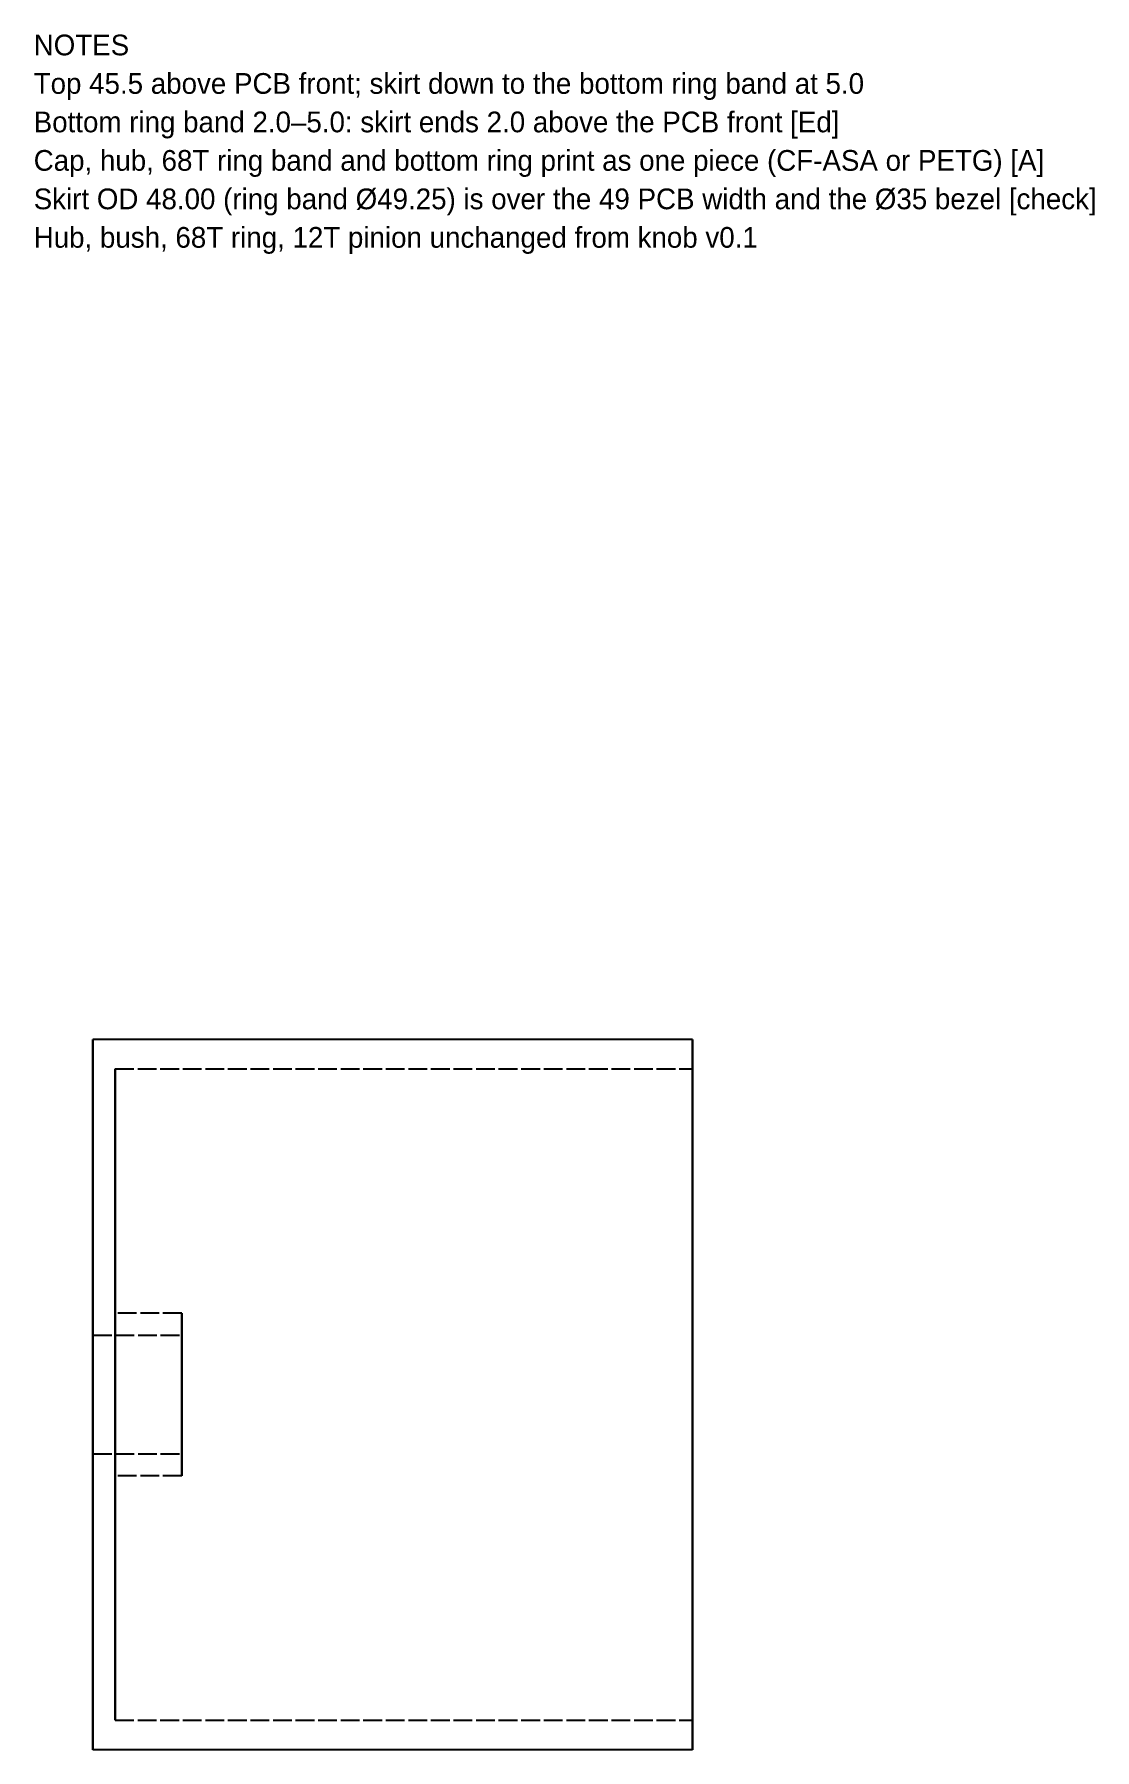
# Model space of a CAD drawing. Header units: millimetres. Extents: x -30 to 118, y -46 to 92.
# Drawn here: x 46 to 117.7, y -24 to 91.9 of the extents above; entities that cross this region are included whole.
import ezdxf

# ---------------------------------------------------------------- set-up
doc = ezdxf.new("R2010")
doc.units = ezdxf.units.MM
doc.linetypes.add('DASHED', pattern=[1.524, 1.27, -0.254])
for name, color, linetype in [('HIDDEN', 8, 'DASHED'), ('TEXT', 7, 'CONTINUOUS'), ('VISIBLE', 7, 'CONTINUOUS')]:
    doc.layers.add(name, color=color, linetype=linetype)

msp = doc.modelspace()

# ---------------------------------------------------------------- linework, layer by layer
at = {"layer": 'HIDDEN'}
for points in [[(50, 24), (50, 23.2381), (50, 22.47619), (50, 21.71429), (50, 20.95238), (50, 20.19048), (50, 19.42857), (50, 18.66667), (50, 17.90476), (50, 17.14286), (50, 16.38095), (50, 15.61905), (50, 14.85714), (50, 14.09524), (50, 13.33333), (50, 12.57143), (50, 11.80952), (50, 11.04762), (50, 10.28571), (50, 9.52381), (50, 8.7619), (50, 8), (50, 7.2381), (50, 6.47619), (50, 5.71429), (50, 4.95238), (50, 4.19048), (50, 3.42857), (50, 2.66667), (50, 1.90476), (50, 1.14286), (50, 0.38095), (50, -0.38095), (50, -1.14286), (50, -1.90476), (50, -2.66667), (50, -3.42857), (50, -4.19048), (50, -4.95238), (50, -5.71429), (50, -6.47619), (50, -7.2381), (50, -8), (50, -8.7619), (50, -9.52381), (50, -10.28571), (50, -11.04762), (50, -11.80952), (50, -12.57143), (50, -13.33333), (50, -14.09524), (50, -14.85714), (50, -15.61905), (50, -16.38095), (50, -17.14286), (50, -17.90476), (50, -18.66667), (50, -19.42857), (50, -20.19048), (50, -20.95238), (50, -21.71429), (50, -22.47619), (50, -23.2381), (50, -24)], [(90.5, 24), (90.5, 23.2381), (90.5, 22.47619), (90.5, 21.71429), (90.5, 20.95238), (90.5, 20.19048), (90.5, 19.42857), (90.5, 18.66667), (90.5, 17.90476), (90.5, 17.14286), (90.5, 16.38095), (90.5, 15.61905), (90.5, 14.85714), (90.5, 14.09524), (90.5, 13.33333), (90.5, 12.57143), (90.5, 11.80952), (90.5, 11.04762), (90.5, 10.28571), (90.5, 9.52381), (90.5, 8.7619), (90.5, 8), (90.5, 7.2381), (90.5, 6.47619), (90.5, 5.71429), (90.5, 4.95238), (90.5, 4.19048), (90.5, 3.42857), (90.5, 2.66667), (90.5, 1.90476), (90.5, 1.14286), (90.5, 0.38095), (90.5, -0.38095), (90.5, -1.14286), (90.5, -1.90476), (90.5, -2.66667), (90.5, -3.42857), (90.5, -4.19048), (90.5, -4.95238), (90.5, -5.71429), (90.5, -6.47619), (90.5, -7.2381), (90.5, -8), (90.5, -8.7619), (90.5, -9.52381), (90.5, -10.28571), (90.5, -11.04762), (90.5, -11.80952), (90.5, -12.57143), (90.5, -13.33333), (90.5, -14.09524), (90.5, -14.85714), (90.5, -15.61905), (90.5, -16.38095), (90.5, -17.14286), (90.5, -17.90476), (90.5, -18.66667), (90.5, -19.42857), (90.5, -20.19048), (90.5, -20.95238), (90.5, -21.71429), (90.5, -22.47619), (90.5, -23.2381), (90.5, -24)], [(51.5, 0), (51.5, 0.34921), (51.5, 0.69841), (51.5, 1.04762), (51.5, 1.39683), (51.5, 1.74603), (51.5, 2.09524), (51.5, 2.44444), (51.5, 2.79365), (51.5, 3.14286), (51.5, 3.49206), (51.5, 3.84127), (51.5, 4.19048), (51.5, 4.53968), (51.5, 4.88889), (51.5, 5.2381), (51.5, 5.5873), (51.5, 5.93651), (51.5, 6.28571), (51.5, 6.63492), (51.5, 6.98413), (51.5, 7.33333), (51.5, 7.68254), (51.5, 8.03175), (51.5, 8.38095), (51.5, 8.73016), (51.5, 9.07937), (51.5, 9.42857), (51.5, 9.77778), (51.5, 10.12698), (51.5, 10.47619), (51.5, 10.8254), (51.5, 11.1746), (51.5, 11.52381), (51.5, 11.87302), (51.5, 12.22222), (51.5, 12.57143), (51.5, 12.92063), (51.5, 13.26984), (51.5, 13.61905), (51.5, 13.96825), (51.5, 14.31746), (51.5, 14.66667), (51.5, 15.01587), (51.5, 15.36508), (51.5, 15.71429), (51.5, 16.06349), (51.5, 16.4127), (51.5, 16.7619), (51.5, 17.11111), (51.5, 17.46032), (51.5, 17.80952), (51.5, 18.15873), (51.5, 18.50794), (51.5, 18.85714), (51.5, 19.20635), (51.5, 19.55556), (51.5, 19.90476), (51.5, 20.25397), (51.5, 20.60317), (51.5, 20.95238), (51.5, 21.30159), (51.5, 21.65079), (51.5, 22)], [(51.5, 22), (51.5, 21.30159), (51.5, 20.60317), (51.5, 19.90476), (51.5, 19.20635), (51.5, 18.50794), (51.5, 17.80952), (51.5, 17.11111), (51.5, 16.4127), (51.5, 15.71429), (51.5, 15.01587), (51.5, 14.31746), (51.5, 13.61905), (51.5, 12.92063), (51.5, 12.22222), (51.5, 11.52381), (51.5, 10.8254), (51.5, 10.12698), (51.5, 9.42857), (51.5, 8.73016), (51.5, 8.03175), (51.5, 7.33333), (51.5, 6.63492), (51.5, 5.93651), (51.5, 5.2381), (51.5, 4.53968), (51.5, 3.84127), (51.5, 3.14286), (51.5, 2.44444), (51.5, 1.74603), (51.5, 1.04762), (51.5, 0.34921), (51.5, -0.34921), (51.5, -1.04762), (51.5, -1.74603), (51.5, -2.44444), (51.5, -3.14286), (51.5, -3.84127), (51.5, -4.53968), (51.5, -5.2381), (51.5, -5.93651), (51.5, -6.63492), (51.5, -7.33333), (51.5, -8.03175), (51.5, -8.73016), (51.5, -9.42857), (51.5, -10.12698), (51.5, -10.8254), (51.5, -11.52381), (51.5, -12.22222), (51.5, -12.92063), (51.5, -13.61905), (51.5, -14.31746), (51.5, -15.01587), (51.5, -15.71429), (51.5, -16.4127), (51.5, -17.11111), (51.5, -17.80952), (51.5, -18.50794), (51.5, -19.20635), (51.5, -19.90476), (51.5, -20.60317), (51.5, -21.30159), (51.5, -22)], [(51.5, 22), (90.5, 22)], [(90.5, 0), (90.5, 0.34921), (90.5, 0.69841), (90.5, 1.04762), (90.5, 1.39683), (90.5, 1.74603), (90.5, 2.09524), (90.5, 2.44444), (90.5, 2.79365), (90.5, 3.14286), (90.5, 3.49206), (90.5, 3.84127), (90.5, 4.19048), (90.5, 4.53968), (90.5, 4.88889), (90.5, 5.2381), (90.5, 5.5873), (90.5, 5.93651), (90.5, 6.28571), (90.5, 6.63492), (90.5, 6.98413), (90.5, 7.33333), (90.5, 7.68254), (90.5, 8.03175), (90.5, 8.38095), (90.5, 8.73016), (90.5, 9.07937), (90.5, 9.42857), (90.5, 9.77778), (90.5, 10.12698), (90.5, 10.47619), (90.5, 10.8254), (90.5, 11.1746), (90.5, 11.52381), (90.5, 11.87302), (90.5, 12.22222), (90.5, 12.57143), (90.5, 12.92063), (90.5, 13.26984), (90.5, 13.61905), (90.5, 13.96825), (90.5, 14.31746), (90.5, 14.66667), (90.5, 15.01587), (90.5, 15.36508), (90.5, 15.71429), (90.5, 16.06349), (90.5, 16.4127), (90.5, 16.7619), (90.5, 17.11111), (90.5, 17.46032), (90.5, 17.80952), (90.5, 18.15873), (90.5, 18.50794), (90.5, 18.85714), (90.5, 19.20635), (90.5, 19.55556), (90.5, 19.90476), (90.5, 20.25397), (90.5, 20.60317), (90.5, 20.95238), (90.5, 21.30159), (90.5, 21.65079), (90.5, 22)], [(90.5, 22), (90.5, 21.30159), (90.5, 20.60317), (90.5, 19.90476), (90.5, 19.20635), (90.5, 18.50794), (90.5, 17.80952), (90.5, 17.11111), (90.5, 16.4127), (90.5, 15.71429), (90.5, 15.01587), (90.5, 14.31746), (90.5, 13.61905), (90.5, 12.92063), (90.5, 12.22222), (90.5, 11.52381), (90.5, 10.8254), (90.5, 10.12698), (90.5, 9.42857), (90.5, 8.73016), (90.5, 8.03175), (90.5, 7.33333), (90.5, 6.63492), (90.5, 5.93651), (90.5, 5.2381), (90.5, 4.53968), (90.5, 3.84127), (90.5, 3.14286), (90.5, 2.44444), (90.5, 1.74603), (90.5, 1.04762), (90.5, 0.34921), (90.5, -0.34921), (90.5, -1.04762), (90.5, -1.74603), (90.5, -2.44444), (90.5, -3.14286), (90.5, -3.84127), (90.5, -4.53968), (90.5, -5.2381), (90.5, -5.93651), (90.5, -6.63492), (90.5, -7.33333), (90.5, -8.03175), (90.5, -8.73016), (90.5, -9.42857), (90.5, -10.12698), (90.5, -10.8254), (90.5, -11.52381), (90.5, -12.22222), (90.5, -12.92063), (90.5, -13.61905), (90.5, -14.31746), (90.5, -15.01587), (90.5, -15.71429), (90.5, -16.4127), (90.5, -17.11111), (90.5, -17.80952), (90.5, -18.50794), (90.5, -19.20635), (90.5, -19.90476), (90.5, -20.60317), (90.5, -21.30159), (90.5, -22)], [(51.5, 0), (51.5, 0.0873), (51.5, 0.1746), (51.5, 0.2619), (51.5, 0.34921), (51.5, 0.43651), (51.5, 0.52381), (51.5, 0.61111), (51.5, 0.69841), (51.5, 0.78571), (51.5, 0.87302), (51.5, 0.96032), (51.5, 1.04762), (51.5, 1.13492), (51.5, 1.22222), (51.5, 1.30952), (51.5, 1.39683), (51.5, 1.48413), (51.5, 1.57143), (51.5, 1.65873), (51.5, 1.74603), (51.5, 1.83333), (51.5, 1.92063), (51.5, 2.00794), (51.5, 2.09524), (51.5, 2.18254), (51.5, 2.26984), (51.5, 2.35714), (51.5, 2.44444), (51.5, 2.53175), (51.5, 2.61905), (51.5, 2.70635), (51.5, 2.79365), (51.5, 2.88095), (51.5, 2.96825), (51.5, 3.05556), (51.5, 3.14286), (51.5, 3.23016), (51.5, 3.31746), (51.5, 3.40476), (51.5, 3.49206), (51.5, 3.57937), (51.5, 3.66667), (51.5, 3.75397), (51.5, 3.84127), (51.5, 3.92857), (51.5, 4.01587), (51.5, 4.10317), (51.5, 4.19048), (51.5, 4.27778), (51.5, 4.36508), (51.5, 4.45238), (51.5, 4.53968), (51.5, 4.62698), (51.5, 4.71429), (51.5, 4.80159), (51.5, 4.88889), (51.5, 4.97619), (51.5, 5.06349), (51.5, 5.15079), (51.5, 5.2381), (51.5, 5.3254), (51.5, 5.4127), (51.5, 5.5)], [(51.5, 5.5), (51.5, 5.3254), (51.5, 5.15079), (51.5, 4.97619), (51.5, 4.80159), (51.5, 4.62698), (51.5, 4.45238), (51.5, 4.27778), (51.5, 4.10317), (51.5, 3.92857), (51.5, 3.75397), (51.5, 3.57937), (51.5, 3.40476), (51.5, 3.23016), (51.5, 3.05556), (51.5, 2.88095), (51.5, 2.70635), (51.5, 2.53175), (51.5, 2.35714), (51.5, 2.18254), (51.5, 2.00794), (51.5, 1.83333), (51.5, 1.65873), (51.5, 1.48413), (51.5, 1.30952), (51.5, 1.13492), (51.5, 0.96032), (51.5, 0.78571), (51.5, 0.61111), (51.5, 0.43651), (51.5, 0.2619), (51.5, 0.0873), (51.5, -0.0873), (51.5, -0.2619), (51.5, -0.43651), (51.5, -0.61111), (51.5, -0.78571), (51.5, -0.96032), (51.5, -1.13492), (51.5, -1.30952), (51.5, -1.48413), (51.5, -1.65873), (51.5, -1.83333), (51.5, -2.00794), (51.5, -2.18254), (51.5, -2.35714), (51.5, -2.53175), (51.5, -2.70635), (51.5, -2.88095), (51.5, -3.05556), (51.5, -3.23016), (51.5, -3.40476), (51.5, -3.57937), (51.5, -3.75397), (51.5, -3.92857), (51.5, -4.10317), (51.5, -4.27778), (51.5, -4.45238), (51.5, -4.62698), (51.5, -4.80159), (51.5, -4.97619), (51.5, -5.15079), (51.5, -5.3254), (51.5, -5.5)], [(56, 5.5), (51.5, 5.5)], [(56, 0), (56, 0.0873), (56, 0.1746), (56, 0.2619), (56, 0.34921), (56, 0.43651), (56, 0.52381), (56, 0.61111), (56, 0.69841), (56, 0.78571), (56, 0.87302), (56, 0.96032), (56, 1.04762), (56, 1.13492), (56, 1.22222), (56, 1.30952), (56, 1.39683), (56, 1.48413), (56, 1.57143), (56, 1.65873), (56, 1.74603), (56, 1.83333), (56, 1.92063), (56, 2.00794), (56, 2.09524), (56, 2.18254), (56, 2.26984), (56, 2.35714), (56, 2.44444), (56, 2.53175), (56, 2.61905), (56, 2.70635), (56, 2.79365), (56, 2.88095), (56, 2.96825), (56, 3.05556), (56, 3.14286), (56, 3.23016), (56, 3.31746), (56, 3.40476), (56, 3.49206), (56, 3.57937), (56, 3.66667), (56, 3.75397), (56, 3.84127), (56, 3.92857), (56, 4.01587), (56, 4.10317), (56, 4.19048), (56, 4.27778), (56, 4.36508), (56, 4.45238), (56, 4.53968), (56, 4.62698), (56, 4.71429), (56, 4.80159), (56, 4.88889), (56, 4.97619), (56, 5.06349), (56, 5.15079), (56, 5.2381), (56, 5.3254), (56, 5.4127), (56, 5.5)], [(56, 5.5), (56, 5.3254), (56, 5.15079), (56, 4.97619), (56, 4.80159), (56, 4.62698), (56, 4.45238), (56, 4.27778), (56, 4.10317), (56, 3.92857), (56, 3.75397), (56, 3.57937), (56, 3.40476), (56, 3.23016), (56, 3.05556), (56, 2.88095), (56, 2.70635), (56, 2.53175), (56, 2.35714), (56, 2.18254), (56, 2.00794), (56, 1.83333), (56, 1.65873), (56, 1.48413), (56, 1.30952), (56, 1.13492), (56, 0.96032), (56, 0.78571), (56, 0.61111), (56, 0.43651), (56, 0.2619), (56, 0.0873), (56, -0.0873), (56, -0.2619), (56, -0.43651), (56, -0.61111), (56, -0.78571), (56, -0.96032), (56, -1.13492), (56, -1.30952), (56, -1.48413), (56, -1.65873), (56, -1.83333), (56, -2.00794), (56, -2.18254), (56, -2.35714), (56, -2.53175), (56, -2.70635), (56, -2.88095), (56, -3.05556), (56, -3.23016), (56, -3.40476), (56, -3.57937), (56, -3.75397), (56, -3.92857), (56, -4.10317), (56, -4.27778), (56, -4.45238), (56, -4.62698), (56, -4.80159), (56, -4.97619), (56, -5.15079), (56, -5.3254), (56, -5.5)], [(50, 0), (50, 0.06349), (50, 0.12698), (50, 0.19048), (50, 0.25397), (50, 0.31746), (50, 0.38095), (50, 0.44444), (50, 0.50794), (50, 0.57143), (50, 0.63492), (50, 0.69841), (50, 0.7619), (50, 0.8254), (50, 0.88889), (50, 0.95238), (50, 1.01587), (50, 1.07937), (50, 1.14286), (50, 1.20635), (50, 1.26984), (50, 1.33333), (50, 1.39683), (50, 1.46032), (50, 1.52381), (50, 1.5873), (50, 1.65079), (50, 1.71429), (50, 1.77778), (50, 1.84127), (50, 1.90476), (50, 1.96825), (50, 2.03175), (50, 2.09524), (50, 2.15873), (50, 2.22222), (50, 2.28571), (50, 2.34921), (50, 2.4127), (50, 2.47619), (50, 2.53968), (50, 2.60317), (50, 2.66667), (50, 2.73016), (50, 2.79365), (50, 2.85714), (50, 2.92063), (50, 2.98413), (50, 3.04762), (50, 3.11111), (50, 3.1746), (50, 3.2381), (50, 3.30159), (50, 3.36508), (50, 3.42857), (50, 3.49206), (50, 3.55556), (50, 3.61905), (50, 3.68254), (50, 3.74603), (50, 3.80952), (50, 3.87302), (50, 3.93651), (50, 4)], [(50, 4), (50, 3.87302), (50, 3.74603), (50, 3.61905), (50, 3.49206), (50, 3.36508), (50, 3.2381), (50, 3.11111), (50, 2.98413), (50, 2.85714), (50, 2.73016), (50, 2.60317), (50, 2.47619), (50, 2.34921), (50, 2.22222), (50, 2.09524), (50, 1.96825), (50, 1.84127), (50, 1.71429), (50, 1.5873), (50, 1.46032), (50, 1.33333), (50, 1.20635), (50, 1.07937), (50, 0.95238), (50, 0.8254), (50, 0.69841), (50, 0.57143), (50, 0.44444), (50, 0.31746), (50, 0.19048), (50, 0.06349), (50, -0.06349), (50, -0.19048), (50, -0.31746), (50, -0.44444), (50, -0.57143), (50, -0.69841), (50, -0.8254), (50, -0.95238), (50, -1.07937), (50, -1.20635), (50, -1.33333), (50, -1.46032), (50, -1.5873), (50, -1.71429), (50, -1.84127), (50, -1.96825), (50, -2.09524), (50, -2.22222), (50, -2.34921), (50, -2.47619), (50, -2.60317), (50, -2.73016), (50, -2.85714), (50, -2.98413), (50, -3.11111), (50, -3.2381), (50, -3.36508), (50, -3.49206), (50, -3.61905), (50, -3.74603), (50, -3.87302), (50, -4)], [(50, 4), (56, 4)], [(56, 0), (56, 0.06349), (56, 0.12698), (56, 0.19048), (56, 0.25397), (56, 0.31746), (56, 0.38095), (56, 0.44444), (56, 0.50794), (56, 0.57143), (56, 0.63492), (56, 0.69841), (56, 0.7619), (56, 0.8254), (56, 0.88889), (56, 0.95238), (56, 1.01587), (56, 1.07937), (56, 1.14286), (56, 1.20635), (56, 1.26984), (56, 1.33333), (56, 1.39683), (56, 1.46032), (56, 1.52381), (56, 1.5873), (56, 1.65079), (56, 1.71429), (56, 1.77778), (56, 1.84127), (56, 1.90476), (56, 1.96825), (56, 2.03175), (56, 2.09524), (56, 2.15873), (56, 2.22222), (56, 2.28571), (56, 2.34921), (56, 2.4127), (56, 2.47619), (56, 2.53968), (56, 2.60317), (56, 2.66667), (56, 2.73016), (56, 2.79365), (56, 2.85714), (56, 2.92063), (56, 2.98413), (56, 3.04762), (56, 3.11111), (56, 3.1746), (56, 3.2381), (56, 3.30159), (56, 3.36508), (56, 3.42857), (56, 3.49206), (56, 3.55556), (56, 3.61905), (56, 3.68254), (56, 3.74603), (56, 3.80952), (56, 3.87302), (56, 3.93651), (56, 4)], [(56, 4), (56, 3.87302), (56, 3.74603), (56, 3.61905), (56, 3.49206), (56, 3.36508), (56, 3.2381), (56, 3.11111), (56, 2.98413), (56, 2.85714), (56, 2.73016), (56, 2.60317), (56, 2.47619), (56, 2.34921), (56, 2.22222), (56, 2.09524), (56, 1.96825), (56, 1.84127), (56, 1.71429), (56, 1.5873), (56, 1.46032), (56, 1.33333), (56, 1.20635), (56, 1.07937), (56, 0.95238), (56, 0.8254), (56, 0.69841), (56, 0.57143), (56, 0.44444), (56, 0.31746), (56, 0.19048), (56, 0.06349), (56, -0.06349), (56, -0.19048), (56, -0.31746), (56, -0.44444), (56, -0.57143), (56, -0.69841), (56, -0.8254), (56, -0.95238), (56, -1.07937), (56, -1.20635), (56, -1.33333), (56, -1.46032), (56, -1.5873), (56, -1.71429), (56, -1.84127), (56, -1.96825), (56, -2.09524), (56, -2.22222), (56, -2.34921), (56, -2.47619), (56, -2.60317), (56, -2.73016), (56, -2.85714), (56, -2.98413), (56, -3.11111), (56, -3.2381), (56, -3.36508), (56, -3.49206), (56, -3.61905), (56, -3.74603), (56, -3.87302), (56, -4)], [(50, -4), (50, -3.93651), (50, -3.87302), (50, -3.80952), (50, -3.74603), (50, -3.68254), (50, -3.61905), (50, -3.55556), (50, -3.49206), (50, -3.42857), (50, -3.36508), (50, -3.30159), (50, -3.2381), (50, -3.1746), (50, -3.11111), (50, -3.04762), (50, -2.98413), (50, -2.92063), (50, -2.85714), (50, -2.79365), (50, -2.73016), (50, -2.66667), (50, -2.60317), (50, -2.53968), (50, -2.47619), (50, -2.4127), (50, -2.34921), (50, -2.28571), (50, -2.22222), (50, -2.15873), (50, -2.09524), (50, -2.03175), (50, -1.96825), (50, -1.90476), (50, -1.84127), (50, -1.77778), (50, -1.71429), (50, -1.65079), (50, -1.5873), (50, -1.52381), (50, -1.46032), (50, -1.39683), (50, -1.33333), (50, -1.26984), (50, -1.20635), (50, -1.14286), (50, -1.07937), (50, -1.01587), (50, -0.95238), (50, -0.88889), (50, -0.8254), (50, -0.7619), (50, -0.69841), (50, -0.63492), (50, -0.57143), (50, -0.50794), (50, -0.44444), (50, -0.38095), (50, -0.31746), (50, -0.25397), (50, -0.19048), (50, -0.12698), (50, -0.06349), (50, 0)], [(51.5, -5.5), (51.5, -5.4127), (51.5, -5.3254), (51.5, -5.2381), (51.5, -5.15079), (51.5, -5.06349), (51.5, -4.97619), (51.5, -4.88889), (51.5, -4.80159), (51.5, -4.71429), (51.5, -4.62698), (51.5, -4.53968), (51.5, -4.45238), (51.5, -4.36508), (51.5, -4.27778), (51.5, -4.19048), (51.5, -4.10317), (51.5, -4.01587), (51.5, -3.92857), (51.5, -3.84127), (51.5, -3.75397), (51.5, -3.66667), (51.5, -3.57937), (51.5, -3.49206), (51.5, -3.40476), (51.5, -3.31746), (51.5, -3.23016), (51.5, -3.14286), (51.5, -3.05556), (51.5, -2.96825), (51.5, -2.88095), (51.5, -2.79365), (51.5, -2.70635), (51.5, -2.61905), (51.5, -2.53175), (51.5, -2.44444), (51.5, -2.35714), (51.5, -2.26984), (51.5, -2.18254), (51.5, -2.09524), (51.5, -2.00794), (51.5, -1.92063), (51.5, -1.83333), (51.5, -1.74603), (51.5, -1.65873), (51.5, -1.57143), (51.5, -1.48413), (51.5, -1.39683), (51.5, -1.30952), (51.5, -1.22222), (51.5, -1.13492), (51.5, -1.04762), (51.5, -0.96032), (51.5, -0.87302), (51.5, -0.78571), (51.5, -0.69841), (51.5, -0.61111), (51.5, -0.52381), (51.5, -0.43651), (51.5, -0.34921), (51.5, -0.2619), (51.5, -0.1746), (51.5, -0.0873), (51.5, 0)], [(51.5, -22), (51.5, -21.65079), (51.5, -21.30159), (51.5, -20.95238), (51.5, -20.60317), (51.5, -20.25397), (51.5, -19.90476), (51.5, -19.55556), (51.5, -19.20635), (51.5, -18.85714), (51.5, -18.50794), (51.5, -18.15873), (51.5, -17.80952), (51.5, -17.46032), (51.5, -17.11111), (51.5, -16.7619), (51.5, -16.4127), (51.5, -16.06349), (51.5, -15.71429), (51.5, -15.36508), (51.5, -15.01587), (51.5, -14.66667), (51.5, -14.31746), (51.5, -13.96825), (51.5, -13.61905), (51.5, -13.26984), (51.5, -12.92063), (51.5, -12.57143), (51.5, -12.22222), (51.5, -11.87302), (51.5, -11.52381), (51.5, -11.1746), (51.5, -10.8254), (51.5, -10.47619), (51.5, -10.12698), (51.5, -9.77778), (51.5, -9.42857), (51.5, -9.07937), (51.5, -8.73016), (51.5, -8.38095), (51.5, -8.03175), (51.5, -7.68254), (51.5, -7.33333), (51.5, -6.98413), (51.5, -6.63492), (51.5, -6.28571), (51.5, -5.93651), (51.5, -5.5873), (51.5, -5.2381), (51.5, -4.88889), (51.5, -4.53968), (51.5, -4.19048), (51.5, -3.84127), (51.5, -3.49206), (51.5, -3.14286), (51.5, -2.79365), (51.5, -2.44444), (51.5, -2.09524), (51.5, -1.74603), (51.5, -1.39683), (51.5, -1.04762), (51.5, -0.69841), (51.5, -0.34921), (51.5, 0)], [(56, -4), (56, -3.93651), (56, -3.87302), (56, -3.80952), (56, -3.74603), (56, -3.68254), (56, -3.61905), (56, -3.55556), (56, -3.49206), (56, -3.42857), (56, -3.36508), (56, -3.30159), (56, -3.2381), (56, -3.1746), (56, -3.11111), (56, -3.04762), (56, -2.98413), (56, -2.92063), (56, -2.85714), (56, -2.79365), (56, -2.73016), (56, -2.66667), (56, -2.60317), (56, -2.53968), (56, -2.47619), (56, -2.4127), (56, -2.34921), (56, -2.28571), (56, -2.22222), (56, -2.15873), (56, -2.09524), (56, -2.03175), (56, -1.96825), (56, -1.90476), (56, -1.84127), (56, -1.77778), (56, -1.71429), (56, -1.65079), (56, -1.5873), (56, -1.52381), (56, -1.46032), (56, -1.39683), (56, -1.33333), (56, -1.26984), (56, -1.20635), (56, -1.14286), (56, -1.07937), (56, -1.01587), (56, -0.95238), (56, -0.88889), (56, -0.8254), (56, -0.7619), (56, -0.69841), (56, -0.63492), (56, -0.57143), (56, -0.50794), (56, -0.44444), (56, -0.38095), (56, -0.31746), (56, -0.25397), (56, -0.19048), (56, -0.12698), (56, -0.06349), (56, 0)], [(56, -5.5), (56, -5.4127), (56, -5.3254), (56, -5.2381), (56, -5.15079), (56, -5.06349), (56, -4.97619), (56, -4.88889), (56, -4.80159), (56, -4.71429), (56, -4.62698), (56, -4.53968), (56, -4.45238), (56, -4.36508), (56, -4.27778), (56, -4.19048), (56, -4.10317), (56, -4.01587), (56, -3.92857), (56, -3.84127), (56, -3.75397), (56, -3.66667), (56, -3.57937), (56, -3.49206), (56, -3.40476), (56, -3.31746), (56, -3.23016), (56, -3.14286), (56, -3.05556), (56, -2.96825), (56, -2.88095), (56, -2.79365), (56, -2.70635), (56, -2.61905), (56, -2.53175), (56, -2.44444), (56, -2.35714), (56, -2.26984), (56, -2.18254), (56, -2.09524), (56, -2.00794), (56, -1.92063), (56, -1.83333), (56, -1.74603), (56, -1.65873), (56, -1.57143), (56, -1.48413), (56, -1.39683), (56, -1.30952), (56, -1.22222), (56, -1.13492), (56, -1.04762), (56, -0.96032), (56, -0.87302), (56, -0.78571), (56, -0.69841), (56, -0.61111), (56, -0.52381), (56, -0.43651), (56, -0.34921), (56, -0.2619), (56, -0.1746), (56, -0.0873), (56, 0)], [(90.5, -22), (90.5, -21.65079), (90.5, -21.30159), (90.5, -20.95238), (90.5, -20.60317), (90.5, -20.25397), (90.5, -19.90476), (90.5, -19.55556), (90.5, -19.20635), (90.5, -18.85714), (90.5, -18.50794), (90.5, -18.15873), (90.5, -17.80952), (90.5, -17.46032), (90.5, -17.11111), (90.5, -16.7619), (90.5, -16.4127), (90.5, -16.06349), (90.5, -15.71429), (90.5, -15.36508), (90.5, -15.01587), (90.5, -14.66667), (90.5, -14.31746), (90.5, -13.96825), (90.5, -13.61905), (90.5, -13.26984), (90.5, -12.92063), (90.5, -12.57143), (90.5, -12.22222), (90.5, -11.87302), (90.5, -11.52381), (90.5, -11.1746), (90.5, -10.8254), (90.5, -10.47619), (90.5, -10.12698), (90.5, -9.77778), (90.5, -9.42857), (90.5, -9.07937), (90.5, -8.73016), (90.5, -8.38095), (90.5, -8.03175), (90.5, -7.68254), (90.5, -7.33333), (90.5, -6.98413), (90.5, -6.63492), (90.5, -6.28571), (90.5, -5.93651), (90.5, -5.5873), (90.5, -5.2381), (90.5, -4.88889), (90.5, -4.53968), (90.5, -4.19048), (90.5, -3.84127), (90.5, -3.49206), (90.5, -3.14286), (90.5, -2.79365), (90.5, -2.44444), (90.5, -2.09524), (90.5, -1.74603), (90.5, -1.39683), (90.5, -1.04762), (90.5, -0.69841), (90.5, -0.34921), (90.5, 0)], [(50, -4), (56, -4)], [(56, -5.5), (51.5, -5.5)], [(51.5, -22), (90.5, -22)]]:
    msp.add_lwpolyline(points, dxfattribs=at)
at = {"layer": 'VISIBLE'}
for points in [[(50, 0), (50, 0.38095), (50, 0.7619), (50, 1.14286), (50, 1.52381), (50, 1.90476), (50, 2.28571), (50, 2.66667), (50, 3.04762), (50, 3.42857), (50, 3.80952), (50, 4.19048), (50, 4.57143), (50, 4.95238), (50, 5.33333), (50, 5.71429), (50, 6.09524), (50, 6.47619), (50, 6.85714), (50, 7.2381), (50, 7.61905), (50, 8), (50, 8.38095), (50, 8.7619), (50, 9.14286), (50, 9.52381), (50, 9.90476), (50, 10.28571), (50, 10.66667), (50, 11.04762), (50, 11.42857), (50, 11.80952), (50, 12.19048), (50, 12.57143), (50, 12.95238), (50, 13.33333), (50, 13.71429), (50, 14.09524), (50, 14.47619), (50, 14.85714), (50, 15.2381), (50, 15.61905), (50, 16), (50, 16.38095), (50, 16.7619), (50, 17.14286), (50, 17.52381), (50, 17.90476), (50, 18.28571), (50, 18.66667), (50, 19.04762), (50, 19.42857), (50, 19.80952), (50, 20.19048), (50, 20.57143), (50, 20.95238), (50, 21.33333), (50, 21.71429), (50, 22.09524), (50, 22.47619), (50, 22.85714), (50, 23.2381), (50, 23.61905), (50, 24)], [(90.5, 24), (50, 24)], [(90.5, 0), (90.5, 0.38095), (90.5, 0.7619), (90.5, 1.14286), (90.5, 1.52381), (90.5, 1.90476), (90.5, 2.28571), (90.5, 2.66667), (90.5, 3.04762), (90.5, 3.42857), (90.5, 3.80952), (90.5, 4.19048), (90.5, 4.57143), (90.5, 4.95238), (90.5, 5.33333), (90.5, 5.71429), (90.5, 6.09524), (90.5, 6.47619), (90.5, 6.85714), (90.5, 7.2381), (90.5, 7.61905), (90.5, 8), (90.5, 8.38095), (90.5, 8.7619), (90.5, 9.14286), (90.5, 9.52381), (90.5, 9.90476), (90.5, 10.28571), (90.5, 10.66667), (90.5, 11.04762), (90.5, 11.42857), (90.5, 11.80952), (90.5, 12.19048), (90.5, 12.57143), (90.5, 12.95238), (90.5, 13.33333), (90.5, 13.71429), (90.5, 14.09524), (90.5, 14.47619), (90.5, 14.85714), (90.5, 15.2381), (90.5, 15.61905), (90.5, 16), (90.5, 16.38095), (90.5, 16.7619), (90.5, 17.14286), (90.5, 17.52381), (90.5, 17.90476), (90.5, 18.28571), (90.5, 18.66667), (90.5, 19.04762), (90.5, 19.42857), (90.5, 19.80952), (90.5, 20.19048), (90.5, 20.57143), (90.5, 20.95238), (90.5, 21.33333), (90.5, 21.71429), (90.5, 22.09524), (90.5, 22.47619), (90.5, 22.85714), (90.5, 23.2381), (90.5, 23.61905), (90.5, 24)], [(50, -24), (50, -23.61905), (50, -23.2381), (50, -22.85714), (50, -22.47619), (50, -22.09524), (50, -21.71429), (50, -21.33333), (50, -20.95238), (50, -20.57143), (50, -20.19048), (50, -19.80952), (50, -19.42857), (50, -19.04762), (50, -18.66667), (50, -18.28571), (50, -17.90476), (50, -17.52381), (50, -17.14286), (50, -16.7619), (50, -16.38095), (50, -16), (50, -15.61905), (50, -15.2381), (50, -14.85714), (50, -14.47619), (50, -14.09524), (50, -13.71429), (50, -13.33333), (50, -12.95238), (50, -12.57143), (50, -12.19048), (50, -11.80952), (50, -11.42857), (50, -11.04762), (50, -10.66667), (50, -10.28571), (50, -9.90476), (50, -9.52381), (50, -9.14286), (50, -8.7619), (50, -8.38095), (50, -8), (50, -7.61905), (50, -7.2381), (50, -6.85714), (50, -6.47619), (50, -6.09524), (50, -5.71429), (50, -5.33333), (50, -4.95238), (50, -4.57143), (50, -4.19048), (50, -3.80952), (50, -3.42857), (50, -3.04762), (50, -2.66667), (50, -2.28571), (50, -1.90476), (50, -1.52381), (50, -1.14286), (50, -0.7619), (50, -0.38095), (50, 0)], [(90.5, -24), (90.5, -23.61905), (90.5, -23.2381), (90.5, -22.85714), (90.5, -22.47619), (90.5, -22.09524), (90.5, -21.71429), (90.5, -21.33333), (90.5, -20.95238), (90.5, -20.57143), (90.5, -20.19048), (90.5, -19.80952), (90.5, -19.42857), (90.5, -19.04762), (90.5, -18.66667), (90.5, -18.28571), (90.5, -17.90476), (90.5, -17.52381), (90.5, -17.14286), (90.5, -16.7619), (90.5, -16.38095), (90.5, -16), (90.5, -15.61905), (90.5, -15.2381), (90.5, -14.85714), (90.5, -14.47619), (90.5, -14.09524), (90.5, -13.71429), (90.5, -13.33333), (90.5, -12.95238), (90.5, -12.57143), (90.5, -12.19048), (90.5, -11.80952), (90.5, -11.42857), (90.5, -11.04762), (90.5, -10.66667), (90.5, -10.28571), (90.5, -9.90476), (90.5, -9.52381), (90.5, -9.14286), (90.5, -8.7619), (90.5, -8.38095), (90.5, -8), (90.5, -7.61905), (90.5, -7.2381), (90.5, -6.85714), (90.5, -6.47619), (90.5, -6.09524), (90.5, -5.71429), (90.5, -5.33333), (90.5, -4.95238), (90.5, -4.57143), (90.5, -4.19048), (90.5, -3.80952), (90.5, -3.42857), (90.5, -3.04762), (90.5, -2.66667), (90.5, -2.28571), (90.5, -1.90476), (90.5, -1.52381), (90.5, -1.14286), (90.5, -0.7619), (90.5, -0.38095), (90.5, 0)], [(90.5, -24), (50, -24)]]:
    msp.add_lwpolyline(points, dxfattribs=at)

# ---------------------------------------------------------------- texts
at = {"layer": 'TEXT'}
for s, p in [('NOTES', (46, 90.49254)), ('Top 45.5 above PCB front; skirt down to the bottom ring band at 5.0', (46, 87.89254)), ('Bottom ring band 2.0–5.0: skirt ends 2.0 above the PCB front [Ed]', (46, 85.29254)), ('Cap, hub, 68T ring band and bottom ring print as one piece (CF-ASA or PETG) [A]', (46, 82.69254)), ('Skirt OD 48.00 (ring band Ø49.25) is over the 49 PCB width and the Ø35 bezel [check]', (46, 80.09254)), ('Hub, bush, 68T ring, 12T pinion unchanged from knob v0.1', (46, 77.49254))]:
    msp.add_text(s, height=1.4, dxfattribs=at).set_placement(p)

doc.saveas('drawing.dxf')
